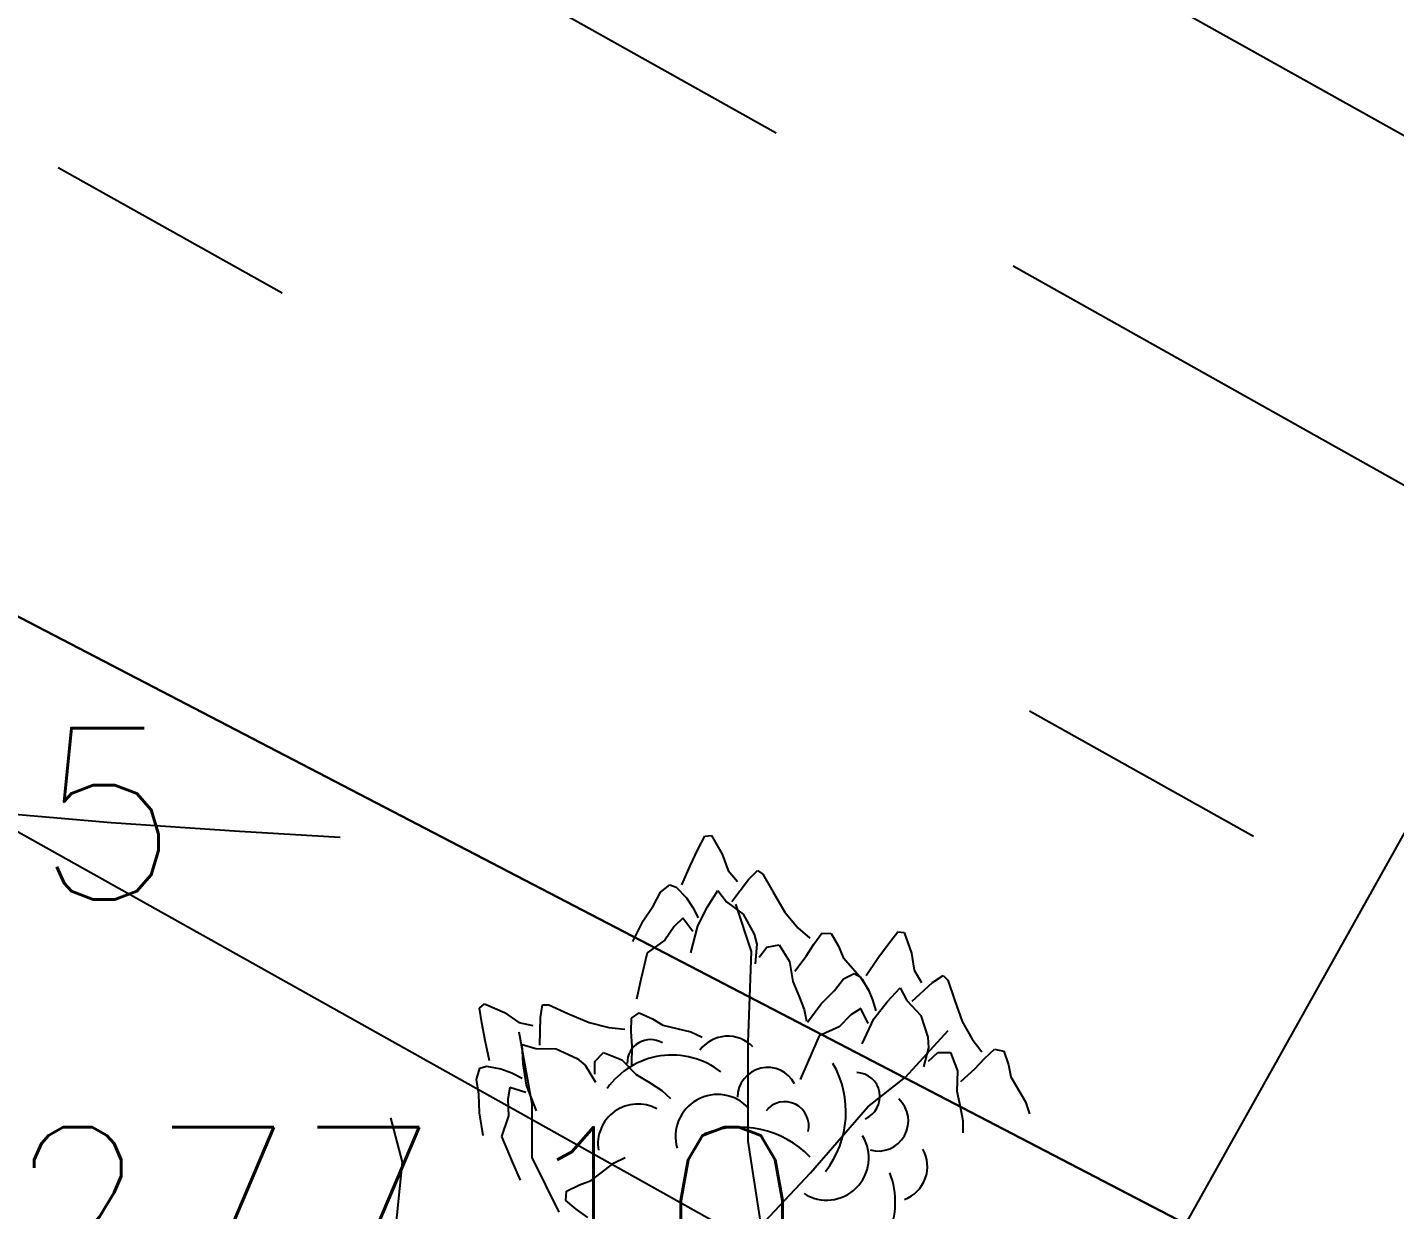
# Model space of a CAD drawing. Header units: millimetres. Extents: x 524954 to 526204, y 9523489 to 9524010.
# Drawn here: x 525268.94 to 525276.93, y 9523729.87 to 9523736.78 of the extents above; entities that cross this region are included whole.
import ezdxf

# ---------------------------------------------------------------- set-up
doc = ezdxf.new("R2010")
doc.units = ezdxf.units.MM
doc.header["$PDMODE"] = 32
doc.header["$PDSIZE"] = 0.5
for name, pattern in [('ACAD_ISO12W100', [21, 12, -3, 0, -3, 0, -3]), ('AXES2', [28.575, 19.05, -3.175, 3.175, -3.175]), ('T1', [13, 3, -10])]:
    doc.linetypes.add(name, pattern=pattern)
for name, color, linetype in [('Arbre', 34, 'ACAD_ISO12W100'), ('Axe_Route_Existante', 1, 'AXES2'), ('Bord_Route_Existante', 6, 'Continuous'), ('CN_01_00', 3, 'Continuous'), ('Route - Route de la corniche de Brazzaville - Restitution en plan - GEM_1_2TPC', 7, 'Continuous'), ('Route - Route de la corniche de Brazzaville - Restitution en plan - GEM_VOIE 1', 7, 'Continuous'), ('Route - Route de la corniche de Brazzaville - Restitution en plan - GEM_VOIE 2', 7, 'Continuous'), ('Route - Route de la corniche de Brazzaville - Tabulations', 7, 'Continuous'), ('TopoAlt', 3, 'Continuous'), ('TOPOJIS', 7, 'Continuous')]:
    doc.layers.add(name, color=color, linetype=linetype)
doc.layers.add('Bord_Route_Existante_POLY3D', color=6, linetype='Continuous', plot=False)
doc.styles.add('Simplex 1.0', font='Simplex.shx', dxfattribs={"width": 0.99, "height": 1})

# ---------------------------------------------------------------- blocks, each defined once
blk = doc.blocks.new('TCPOINT M')
at = {"color": 0}
blk.add_point((0, 0), dxfattribs=at)
at = {"layer": 'TopoAlt', "style": 'Simplex 1.0', "width": 0.99}
blk.add_attdef('ALT', (0.15, 0.15), '', height=1, dxfattribs=at)
blk = doc.blocks.new('v088')
at = {"color": 3, "linetype": 'Continuous'}
for p, q in [((-0.0239, 12.3184), (0.0161, 12.3965)), ((0.0161, 12.3965), (0.0546, 12.3999)), ((0.0546, 12.3999), (0.1184, 12.2906)), ((-0.0686, 12.2238), (-0.0239, 12.3184)), ((-0.1179, 12.1126), (-0.0686, 12.2238)), ((0.1184, 12.2906), (0.1522, 12.1952)), ((0.1522, 12.1952), (0.2074, 12.1313)), ((0.1746, 12.0155), (0.2717, 12.1435)), ((0.2717, 12.1435), (0.3242, 12.1966)), ((0.3242, 12.1966), (0.3557, 12.1751)), ((0.3557, 12.1751), (0.415, 12.0689)), ((-0.2828, 11.9912), (-0.2428, 12.0693)), ((-0.2428, 12.0693), (-0.1881, 12.111)), ((-0.1881, 12.111), (-0.1505, 12.0986)), ((-0.1505, 12.0986), (-0.0915, 12.0354)), ((0.0317, 11.9844), (0.0922, 12.0781)), ((0.0922, 12.0781), (0.1437, 12.0135)), ((0.415, 12.0689), (0.4841, 11.9528)), ((-0.344, 11.9013), (-0.2828, 11.9912)), ((-0.0915, 12.0354), (-0.0536, 11.98)), ((-0.0536, 11.98), (-0.0225, 11.9193)), ((-0.0252, 11.8718), (0.0317, 11.9844)), ((0.1437, 12.0135), (0.2395, 11.9416)), ((-0.4033, 11.7804), (-0.344, 11.9013)), ((-0.1123, 11.9179), (-0.1618, 11.8694)), ((-0.0542, 11.8389), (-0.1123, 11.9179)), ((0.2395, 11.9416), (0.3048, 11.8248)), ((0.4841, 11.9528), (0.5601, 11.8616)), ((-0.1618, 11.8694), (-0.2169, 11.7884)), ((-0.066, 11.7153), (-0.0252, 11.8718)), ((0.3048, 11.8248), (0.32, 11.7651)), ((0.5601, 11.8616), (0.6304, 11.8005)), ((0.6527, 11.7656), (0.6994, 11.8293)), ((0.6994, 11.8293), (0.7544, 11.828)), ((0.7544, 11.828), (0.796, 11.7537)), ((1.0886, 11.7676), (1.1424, 11.8368)), ((1.1424, 11.8368), (1.1809, 11.833)), ((1.1809, 11.833), (1.2232, 11.7138)), ((-0.2169, 11.7884), (-0.3202, 11.714)), ((0.32, 11.7651), (0.3106, 11.6498)), ((0.3344, 11.6895), (0.378, 11.7487)), ((0.378, 11.7487), (0.4498, 11.7623)), ((0.4498, 11.7623), (0.5114, 11.6644)), ((0.6075, 11.6944), (0.6527, 11.7656)), ((0.796, 11.7537), (0.824, 11.6885)), ((1.027, 11.683), (1.0886, 11.7676)), ((-0.3202, 11.714), (-0.3572, 11.5582)), ((0.5114, 11.6644), (0.5299, 11.5465)), ((0.5418, 11.6075), (0.6075, 11.6944)), ((0.824, 11.6885), (0.9344, 11.5607)), ((0.9578, 11.583), (1.027, 11.683)), ((1.2232, 11.7138), (1.2386, 11.6137)), ((0.827, 11.5637), (0.8886, 11.5945)), ((0.8886, 11.5945), (0.9232, 11.5753)), ((1.2386, 11.6137), (1.2809, 11.5407)), ((1.3463, 11.5407), (1.4079, 11.583)), ((1.4079, 11.583), (1.4348, 11.556)), ((-0.3572, 11.5582), (-0.3824, 11.4437)), ((0.5299, 11.5465), (0.5653, 11.4632)), ((0.7732, 11.4945), (0.827, 11.5637)), ((0.9232, 11.5753), (0.9693, 11.5022)), ((0.9344, 11.5607), (0.97, 11.497)), ((0.9693, 11.5022), (0.9963, 11.4406)), ((1.0809, 11.4291), (1.1578, 11.5099)), ((1.1578, 11.5099), (1.1963, 11.4368)), ((1.2271, 11.433), (1.3463, 11.5407)), ((1.4348, 11.556), (1.4733, 11.4406)), ((0.5653, 11.4632), (0.5962, 11.3829)), ((0.6155, 11.3099), (0.6962, 11.4176)), ((0.6962, 11.4176), (0.7732, 11.4945)), ((0.9963, 11.4406), (1.0155, 11.3753)), ((1.004, 11.3291), (1.0809, 11.4291)), ((1.1963, 11.4368), (1.2771, 11.3483)), ((1.4733, 11.4406), (1.5194, 11.3137)), ((-1.2987, 11.3921), (-1.2695, 11.4174)), ((-1.2853, 11.3054), (-1.2987, 11.3921)), ((-1.2695, 11.4174), (-1.1537, 11.3664)), ((-1.1537, 11.3664), (-1.0704, 11.3089)), ((-0.9434, 11.3371), (-0.9319, 11.4109)), ((-0.9319, 11.4109), (-0.8938, 11.412)), ((-0.8938, 11.412), (-0.7835, 11.3608)), ((-0.7835, 11.3608), (-0.6595, 11.3072)), ((-0.4126, 11.3334), (-0.3673, 11.3647)), ((-0.3673, 11.3647), (-0.2901, 11.3288)), ((0.5962, 11.3829), (0.6091, 11.3149)), ((0.8693, 11.3522), (0.8001, 11.2829)), ((0.927, 11.3906), (0.8693, 11.3522)), ((0.9693, 11.3022), (0.927, 11.3906)), ((1.2771, 11.3483), (1.3194, 11.2214)), ((-1.266, 11.2026), (-1.2853, 11.3054)), ((-1.0704, 11.3089), (-0.9882, 11.2895)), ((-0.9469, 11.1764), (-0.9434, 11.3371)), ((-0.6595, 11.3072), (-0.5444, 11.2779)), ((-0.5444, 11.2779), (-0.4516, 11.2697)), ((-0.4131, 11.2545), (-0.4126, 11.3334)), ((-0.2901, 11.3288), (-0.2291, 11.2925)), ((-0.2291, 11.2925), (-0.0648, 11.2537)), ((0.8001, 11.2829), (0.6847, 11.2291)), ((0.9347, 11.1829), (1.004, 11.3291)), ((1.5194, 11.3137), (1.5771, 11.2099)), ((-1.2408, 11.0836), (-1.266, 11.2026)), ((-1.0503, 11.1789), (-0.9708, 11.1567)), ((-1.0444, 11.0675), (-1.0503, 11.1789)), ((-0.4079, 11.1703), (-0.4131, 11.2545)), ((-0.0648, 11.2537), (0.0014, 11.223)), ((0.6847, 11.2291), (0.6193, 11.0829)), ((1.3194, 11.2214), (1.3232, 11.1598)), ((1.5771, 11.2099), (1.6348, 11.1368)), ((-0.9708, 11.1567), (-0.851, 11.1547)), ((-0.851, 11.1547), (-0.7296, 11.0984)), ((-0.7296, 11.0984), (-0.6822, 11.0589)), ((-0.6257, 11.0796), (-0.5755, 11.1328)), ((-0.5755, 11.1328), (-0.4682, 11.0896)), ((-0.4102, 11.0614), (-0.4079, 11.1703)), ((1.3232, 11.1598), (1.2925, 11.0483)), ((1.3232, 11.0829), (1.3771, 11.1329)), ((1.3771, 11.1329), (1.4502, 11.1329)), ((1.4502, 11.1329), (1.4925, 11.0252)), ((1.5925, 11.0368), (1.6502, 11.0983)), ((1.6502, 11.0983), (1.7079, 11.1522)), ((1.7079, 11.1522), (1.7617, 11.1406)), ((1.7617, 11.1406), (1.7887, 11.0598)), ((-1.3166, 10.9752), (-1.2967, 11.0411)), ((-1.2967, 11.0411), (-1.2589, 11.0531)), ((-1.2589, 11.0531), (-1.1741, 11.0365)), ((-1.1741, 11.0365), (-1.1109, 11.0139)), ((-1.0245, 10.9429), (-1.0444, 11.0675)), ((-0.6822, 11.0589), (-0.6222, 10.96)), ((-0.6263, 11.0061), (-0.6257, 11.0796)), ((-0.4682, 11.0896), (-0.3841, 11.005)), ((0.6193, 11.0829), (0.5731, 10.9752)), ((1.4925, 11.0252), (1.4886, 10.906)), ((1.5117, 10.9637), (1.5925, 11.0368)), ((1.7887, 11.0598), (1.8041, 10.9906)), ((-1.3032, 10.8885), (-1.3166, 10.9752)), ((-1.1109, 11.0139), (-1.0501, 10.983)), ((-0.9657, 10.7922), (-1.0245, 10.9429)), ((-0.3841, 11.005), (-0.3065, 10.9583)), ((-0.3065, 10.9583), (-0.2344, 10.9114)), ((1.8041, 10.9906), (1.8887, 10.8444)), ((-1.3, 10.7798), (-1.3032, 10.8885)), ((-1.122, 10.9292), (-1.1336, 10.8608)), ((-1.1336, 10.8608), (-1.1308, 10.7629)), ((-1.0286, 10.8992), (-1.122, 10.9292)), ((-0.2344, 10.9114), (-0.1841, 10.8638)), ((1.4886, 10.906), (1.5079, 10.8175)), ((-1.2771, 10.6471), (-1.3, 10.7798)), ((1.5079, 10.8175), (1.5233, 10.7329)), ((1.8887, 10.8444), (1.9118, 10.7752)), ((-1.1308, 10.7629), (-1.1708, 10.642)), ((1.5233, 10.7329), (1.5233, 10.6636)), ((-1.1708, 10.642), (-1.1094, 10.4942)), ((-1.1094, 10.4942), (-1.0628, 10.3867)), ((-0.648, 10.3846), (-0.514, 10.4875)), ((-0.514, 10.4875), (-0.4484, 10.5194)), ((-0.7146, 10.3603), (-0.648, 10.3846)), ((-0.7957, 10.2682), (-0.7912, 10.3231)), ((-0.7912, 10.3231), (-0.7146, 10.3603)), ((-0.7348, 10.218), (-0.7957, 10.2682)), ((-0.6662, 10.1688), (-0.7348, 10.218))]:
    blk.add_line(p, q, dxfattribs=at)
at = {"linetype": 'Continuous'}
for p, q in [((0.2897, 11.7219), (0.1969, 11.9998)), ((0.2697, 11.1929), (0.2897, 11.7219)), ((1.1882, 10.9882), (1.4374, 11.2608)), ((-0.9914, 10.8307), (-1.0686, 11.252)), ((0.2693, 10.6145), (0.2697, 11.1929)), ((0.9679, 10.8157), (1.1882, 10.9882)), ((-0.9911, 10.5198), (-0.9914, 10.8307)), ((0.6339, 10.4293), (0.9679, 10.8157)), ((-1.7492, 10.4915), (-1.8168, 10.7513)), ((0.3448, 10.1217), (0.2693, 10.6145)), ((-1.8059, 9.9306), (-1.7492, 10.4915)), ((-0.8352, 10.1996), (-0.9911, 10.5198)), ((0.3358, 10.1122), (0.6339, 10.4293))]:
    blk.add_line(p, q, dxfattribs=at)
at = {"color": 3, "linetype": 'Continuous'}
for centre, major_axis, start_param, end_param in [((-0.3005, 11.0717), (0.0964, 0.0964), 0.254619, 2.377018), ((0.1501, 11.0237), (0.1445, 0.1445), 6.263619, 7.998733), ((-0.1756, 10.6509), (0.3298, 0.3298), 0.12682, 1.733702), ((0.3829, 10.8698), (-0.1246, 0.1246), 4.396235, 7.060094), ((0.2754, 10.7857), (0.3995, 0.3995), 4.836335, 6.022049), ((0.8987, 10.8757), (0.099, 0.099), 4.31771, 7.031286), ((0.0911, 10.6412), (0.1741, 0.1741), 6.236163, 8.918901), ((0.4834, 10.7051), (-0.099, 0.099), 3.680741, 6.394318), ((1.0287, 10.7332), (-0.1246, 0.1246), 2.081137, 4.744996), ((-0.3757, 10.5998), (0.1641, 0.1641), 0.282297, 2.520721), ((0.2226, 10.1318), (-0.3995, 0.3995), 4.689978, 5.875693), ((0.7276, 10.5169), (-0.1741, 0.1741), 1.793126, 4.475865), ((1.1114, 10.4666), (-0.1445, 0.1445), 2.713295, 4.448408), ((0.6623, 10.2582), (-0.3298, 0.3298), 2.69514, 4.302022)]:
    blk.add_ellipse(centre, major_axis=major_axis, ratio=1, start_param=start_param, end_param=end_param, dxfattribs=at)

msp = doc.modelspace()

# ---------------------------------------------------------------- linework, layer by layer
at = {"layer": 'Axe_Route_Existante', "ltscale": 0.5, "flags": 128}
msp.add_lwpolyline([(524973.1006, 9523802.4898), (525007.2599, 9523792.7789), (525027.5397, 9523787.3639), (525056.127, 9523779.7555), (525082.6741, 9523773.1018), (525107.5461, 9523770.0482), (525120.6839, 9523770.1387), (525151.7769, 9523772.6475), (525176.8993, 9523773.8938), (525199.3238, 9523771.0951), (525218.3374, 9523765.2638), (525227.1918, 9523761.5338), (525233.8432, 9523758.0939), (525246.4683, 9523751.1671), (525256.5059, 9523745.5314), (525267.0137, 9523739.6936), (525277.6906, 9523733.7041), (525288.8492, 9523727.2989), (525294.6323, 9523724.0225), (525301.9269, 9523719.9656), (525310.6912, 9523715.3327), (525328.3203, 9523705.7836), (525328.3203, 9523705.7836), (525337.316, 9523700.6906), (525351.1378, 9523692.7026), (525363.6961, 9523685.45), (525368.8009, 9523682.6275), (525375.4747, 9523679.1094), (525390.2246, 9523670.468), (525400.9, 9523665.0189), (525419.6189, 9523658.4557), (525435.368, 9523656.0458), (525454.334, 9523656.6254), (525476.2882, 9523660.7337), (525488.7843, 9523664.7682), (525501.8593, 9523668.0118), (525521.809, 9523675.315), (525541.1161, 9523687.8016), (525552.6204, 9523697.7078), (525562.3507, 9523710.1798), (525568.681, 9523722.5716), (525575.0591, 9523738.7043), (525576.9948, 9523751.0514), (525577.7976, 9523776.0689), (525576.166, 9523799.5198), (525574.1814, 9523815.4285), (525572.049, 9523834.2039), (525569.9196, 9523851.0411), (525567.3258, 9523868.1897), (525565.5786, 9523885.3791), (525563.6895, 9523903.2192), (525561.3556, 9523920.7008), (525558.8385, 9523938.161)], dxfattribs=at)
at = {"layer": 'Bord_Route_Existante', "flags": 128}
msp.add_lwpolyline([(525286.2828, 9523724.5919), (525277.7401, 9523728.7296), (525253.6666, 9523741.2498), (525253.0958, 9523741.4922), (525244.5259, 9523744.6752), (525233.7102, 9523750.6173), (525223.3659, 9523755.3372), (525215.2301, 9523758.6732), (525209.6057, 9523761.5764), (525201.5822, 9523763.9746), (525193.8085, 9523765.6302), (525185.1864, 9523766.7611), (525176.444, 9523767.3154)], dxfattribs=at)
at = {"layer": 'Bord_Route_Existante_POLY3D'}
msp.add_polyline3d([(525125.1669, 9523764.2114, 281.6), (525144.5065, 9523765.6174, 280.96), (525155.9341, 9523766.6605, 280.57), (525166.0628, 9523767.401, 280.21), (525176.444, 9523767.3154, 279.84), (525180.8001, 9523767.0437, 279.62), (525185.1864, 9523766.7611, 279.51), (525193.8085, 9523765.6302, 279.25), (525201.5822, 9523763.9746, 278.97), (525205.2336, 9523762.8246, 278.77), (525209.6057, 9523761.5764, 278.65), (525215.2301, 9523758.6732, 278.32), (525223.3659, 9523755.3372, 278), (525233.7102, 9523750.6173, 277.72), (525244.5259, 9523744.6752, 277.44), (525253.0958, 9523741.4922, 277.25), (525253.6666, 9523741.2498, 277.24), (525277.7401, 9523728.7296, 276.85), (525286.2828, 9523724.5919, 276.77)], dxfattribs=at)
at = {"layer": 'CN_01_00', "elevation": 277, "flags": 128}
msp.add_lwpolyline([(525270.769, 9523732.0438), (525270.1815, 9523732.0778), (525269.4318, 9523732.1298), (525268.7103, 9523732.1912)], dxfattribs=at)
at = {"layer": 'Route - Route de la corniche de Brazzaville - Restitution en plan - GEM_1_2TPC', "flags": 128}
msp.add_lwpolyline([(525227.3217, 9523752.2674), (525230.173, 9523751.1069), (525234.8157, 9523749.2089), (525239.4491, 9523747.2258), (525244.0419, 9523745.1505), (525248.5923, 9523742.9838), (525253.0984, 9523740.7264), (525257.5585, 9523738.3795), (525266.3279, 9523733.5088), (525275.055, 9523728.6263), (525283.782, 9523723.7439), (525287.072, 9523721.9033), (525292.5091, 9523718.8614), (525301.2361, 9523713.9789), (525309.9632, 9523709.0965), (525318.6903, 9523704.214), (525327.4173, 9523699.3315), (525336.1444, 9523694.4491), (525344.8714, 9523689.5666), (525353.5985, 9523684.6842)], dxfattribs=at)
at = {"layer": 'Route - Route de la corniche de Brazzaville - Restitution en plan - GEM_VOIE 1', "linetype": 'T1', "ltscale": 0.5, "flags": 128}
msp.add_lwpolyline([(525228.1783, 9523755.6976), (525231.4924, 9523754.3487), (525236.1606, 9523752.4402), (525240.8584, 9523750.4296), (525245.515, 9523748.3254), (525250.1285, 9523746.1286), (525254.6972, 9523743.8399), (525259.2193, 9523741.4603), (525268.0368, 9523736.5633), (525276.7638, 9523731.6808), (525285.4909, 9523726.7983), (525288.7808, 9523724.9577), (525294.2179, 9523721.9159), (525302.945, 9523717.0334), (525311.6721, 9523712.1509), (525320.3991, 9523707.2685), (525329.1262, 9523702.386), (525337.8532, 9523697.5036), (525346.5803, 9523692.6211), (525355.3074, 9523687.7386), (525357.3494, 9523686.5962), (525364.0344, 9523682.8562), (525366.0283, 9523681.7407), (525372.6569, 9523677.8119), (525376.8983, 9523675.3649), (525381.1899, 9523673.0021), (525385.5302, 9523670.7244), (525389.9174, 9523668.5329), (525394.3499, 9523666.4286), (525398.8259, 9523664.4124), (525403.2073, 9523662.5418), (525407.9013, 9523660.6479), (525412.4972, 9523658.9012), (525417.1295, 9523657.246), (525419.2578, 9523656.5203), (525422.8942, 9523655.4316), (525426.5469, 9523654.3991), (525431.3043, 9523653.1449), (525436.0858, 9523651.9861), (525440.8895, 9523650.9231), (525445.7136, 9523649.9565), (525455.528, 9523648.1346), (525465.3605, 9523646.3118), (525475.193, 9523644.489), (525485.0254, 9523642.6662), (525494.8579, 9523640.8435), (525504.6904, 9523639.0207), (525514.5229, 9523637.1979), (525524.3553, 9523635.3751), (525534.1878, 9523633.5524), (525544.0203, 9523631.7296), (525553.8527, 9523629.9068), (525557.9529, 9523629.1467), (525563.6852, 9523628.084), (525573.5177, 9523626.2613), (525583.3298, 9523624.4491), (525588.212, 9523623.5997), (525593.1033, 9523622.8046), (525598.0031, 9523622.0639), (525602.9109, 9523621.3777), (525607.826, 9523620.7461), (525612.7479, 9523620.1691), (525617.6758, 9523619.6468), (525622.6092, 9523619.1794), (525627.5476, 9523618.7667), (525632.4902, 9523618.409), (525637.4364, 9523618.1062), (525642.3858, 9523617.8583), (525647.3375, 9523617.6655), (525652.2911, 9523617.5277), (525657.246, 9523617.445), (525662.2014, 9523617.4173), (525667.1569, 9523617.4447), (525672.1117, 9523617.5271), (525677.0654, 9523617.6646), (525682.0171, 9523617.8571), (525686.9665, 9523618.1046), (525691.9128, 9523618.4071), (525696.8554, 9523618.7646), (525701.7938, 9523619.1769), (525706.7272, 9523619.6441), (525711.6552, 9523620.1661), (525716.577, 9523620.7427), (525721.4922, 9523621.3741), (525726.4, 9523622.06), (525731.2999, 9523622.8004), (525736.1913, 9523623.5952), (525741.0736, 9523624.4442), (525745.9461, 9523625.3475), (525750.8082, 9523626.3049), (525755.6595, 9523627.3162), (525760.4992, 9523628.3814), (525765.3267, 9523629.5003), (525770.1416, 9523630.6727), (525774.9431, 9523631.8986), (525779.7307, 9523633.1777), (525784.5038, 9523634.51), (525789.2618, 9523635.8952), (525794.0041, 9523637.3332), (525798.7301, 9523638.8238), (525803.4393, 9523640.3668), (525808.131, 9523641.962), (525812.8048, 9523643.6093), (525817.4599, 9523645.3084), (525822.0959, 9523647.0591), (525826.7121, 9523648.8612), (525831.308, 9523650.7145), (525835.8831, 9523652.6188), (525840.4367, 9523654.5737), (525844.9683, 9523656.5792), (525849.4774, 9523658.6348), (525853.9633, 9523660.7405), (525858.4256, 9523662.8958), (525862.8636, 9523665.1006), (525867.2769, 9523667.3546), (525871.6648, 9523669.6574), (525876.0269, 9523672.0089), (525880.3626, 9523674.4087), (525884.6714, 9523676.8565), (525888.9527, 9523679.3521), (525893.206, 9523681.895), (525897.4308, 9523684.4851), (525901.6265, 9523687.1219), (525905.7927, 9523689.8052), (525909.9288, 9523692.5347), (525914.0344, 9523695.3099), (525918.1088, 9523698.1305), (525922.1517, 9523700.9963), (525926.1625, 9523703.9068), (525930.1407, 9523706.8617), (525934.0858, 9523709.8606), (525937.9973, 9523712.9031), (525941.8748, 9523715.9889), (525945.7178, 9523719.1176), (525949.5258, 9523722.2889), (525953.2983, 9523725.5022), (525957.0348, 9523728.7572), (525960.735, 9523732.0536), (525964.3983, 9523735.3909), (525968.0243, 9523738.7686), (525971.6126, 9523742.1865), (525975.1626, 9523745.644), (525978.6741, 9523749.1407), (525982.1464, 9523752.6763), (525985.5793, 9523756.2502), (525988.9722, 9523759.862), (525992.3248, 9523763.5113), (525995.6367, 9523767.1976), (525998.9073, 9523770.9205), (526002.1365, 9523774.6795), (526005.3236, 9523778.4742), (526008.4684, 9523782.304), (526011.5704, 9523786.1685), (526014.6293, 9523790.0673), (526017.6448, 9523793.9998), (526020.6163, 9523797.9656), (526023.5436, 9523801.9641), (526026.4262, 9523805.9949), (526029.2639, 9523810.0575), (526032.0563, 9523814.1514), (526034.8031, 9523818.276), (526037.5038, 9523822.4309), (526040.1582, 9523826.6156), (526042.7764, 9523830.8406), (526048.0231, 9523839.3536), (526053.2699, 9523847.8666), (526055.8932, 9523852.1232), (526058.5166, 9523856.3797), (526061.7071, 9523861.5564)], dxfattribs=at)
at = {"layer": 'Route - Route de la corniche de Brazzaville - Restitution en plan - GEM_VOIE 2', "flags": 128}
msp.add_lwpolyline([(525228.5235, 9523762.9463), (525229.2843, 9523762.1869), (525231.3773, 9523760.6976), (525233.5094, 9523759.3044), (525237.91, 9523756.6434), (525242.5076, 9523754.1789), (525251.8842, 9523749.7227), (525256.5245, 9523747.3982), (525261.1173, 9523744.9813), (525269.9898, 9523740.0541), (525278.7168, 9523735.1716), (525287.4439, 9523730.2892), (525290.7338, 9523728.4486), (525295.9268, 9523724.9703), (525304.6539, 9523720.0879), (525313.3809, 9523715.2054), (525322.108, 9523710.3229), (525330.835, 9523705.4405), (525339.5621, 9523700.558), (525348.2892, 9523695.6756), (525357.0162, 9523690.7931)], dxfattribs=at)
at = {"layer": 'Route - Route de la corniche de Brazzaville - Tabulations'}
msp.add_line((525278.9609, 9523735.608), (525249.6662, 9523683.2456), dxfattribs=at)

# ---------------------------------------------------------------- block references
at = {"layer": 'Arbre'}
msp.add_blockref('v088', (525272.882, 9523719.6551), dxfattribs=at)
at = {"layer": 'TOPOJIS'}
ref = msp.add_blockref('TCPOINT M', (525265.1185, 9523731.6321, 277.05), dxfattribs=at)
ref.add_attrib('ALT', '277.05', (525265.1685, 9523731.6821, 277.05), dxfattribs={"layer": 'TopoAlt', "height": 1, "style": 'Simplex 1.0', "width": 0.99})
ref = msp.add_blockref('TCPOINT M', (525268.762, 9523729.3014, 277.1), dxfattribs=at)
ref.add_attrib('ALT', '277.10', (525268.812, 9523729.3514, 277.1), dxfattribs={"layer": 'TopoAlt', "height": 1, "style": 'Simplex 1.0', "width": 0.99})

doc.saveas('drawing.dxf')
